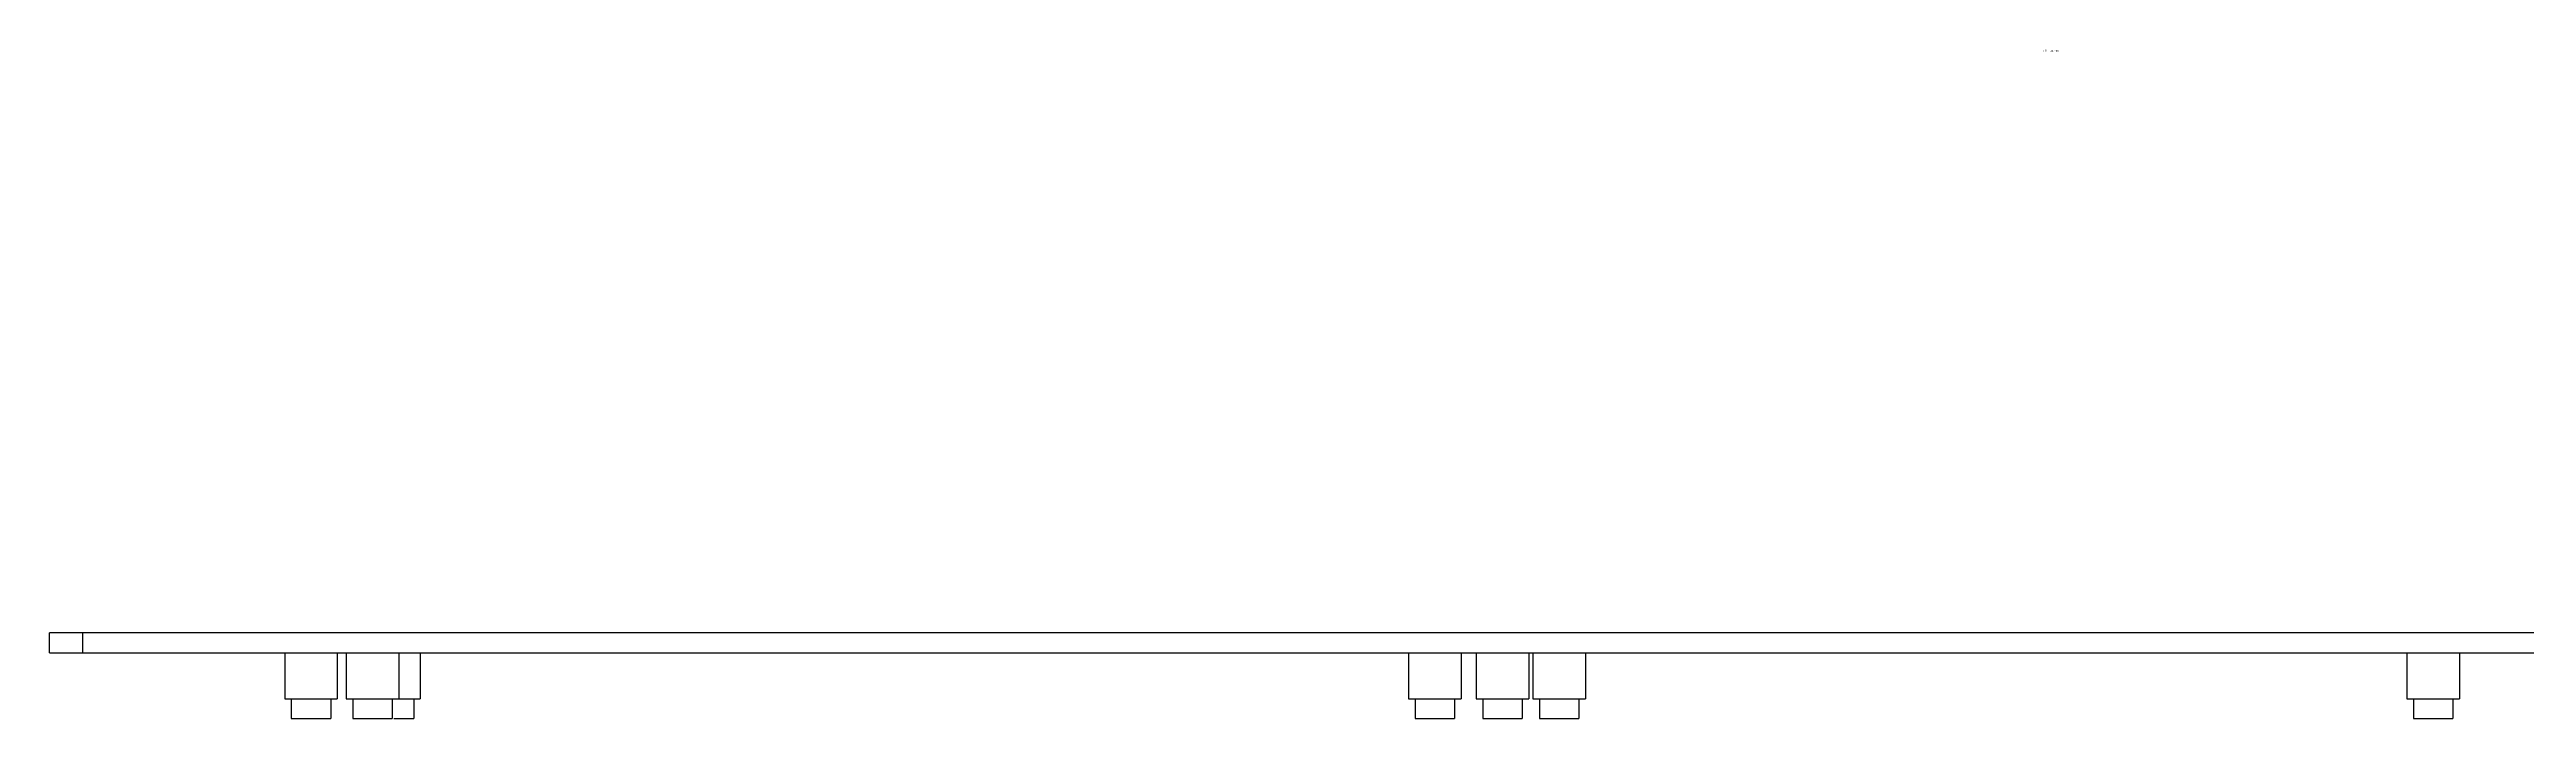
# Model space of a CAD drawing. Header units: inches. Extents: x -7 to 781, y -106 to 681.
# Drawn here: x 187.7 to 376.2, y 238.9 to 289.7 of the extents above; entities that cross this region are included whole.
import ezdxf
from ezdxf.enums import TextEntityAlignment as Align

# ---------------------------------------------------------------- set-up
doc = ezdxf.new("R2010")
doc.units = ezdxf.units.IN
doc.header["$LTSCALE"] = 51.326917
doc.header["$MEASUREMENT"] = 0
doc.layers.get('0').update_dxf_attribs({"linetype": 'CONTINUOUS'})
doc.styles.get("Standard").update_dxf_attribs({"font": 'txt', "width": 0.8})

msp = doc.modelspace()

# ---------------------------------------------------------------- linework, layer by layer
at = {"color": 7, "linetype": 'Continuous'}
for p, q in [((187.651, 243.876), (187.651, 245.376)), ((493.451, 245.376), (187.651, 245.376)), ((190.151, 245.376), (190.151, 243.876)), ((187.651, 243.876), (493.451, 243.876)), ((205.551, 243.876), (205.551, 240.376)), ((209.551, 243.876), (209.551, 240.376)), ((210.231, 243.876), (210.231, 240.376)), ((214.231, 243.876), (214.231, 240.376)), ((215.866, 243.876), (215.866, 240.376)), ((291.081, 243.876), (291.081, 240.376)), ((295.081, 243.876), (295.081, 240.376)), ((296.231, 243.876), (296.231, 240.376)), ((300.231, 243.876), (300.231, 240.376)), ((300.551, 243.876), (300.551, 240.376)), ((304.551, 243.876), (304.551, 240.376)), ((367.081, 243.876), (367.081, 240.376)), ((371.081, 243.876), (371.081, 240.376)), ((205.551, 240.376), (209.551, 240.376)), ((206.051, 240.376), (206.051, 238.876)), ((209.051, 240.376), (209.051, 238.876)), ((210.231, 240.376), (215.866, 240.376)), ((210.731, 240.376), (210.731, 238.876)), ((213.731, 240.376), (213.731, 238.876)), ((215.366, 240.376), (215.366, 238.876)), ((291.081, 240.376), (295.081, 240.376)), ((291.581, 240.376), (291.581, 238.876)), ((294.581, 240.376), (294.581, 238.876)), ((296.231, 240.376), (300.231, 240.376)), ((296.731, 240.376), (296.731, 238.876)), ((299.731, 240.376), (299.731, 238.876)), ((300.551, 240.376), (304.551, 240.376)), ((301.051, 240.376), (301.051, 238.876)), ((304.051, 240.376), (304.051, 238.876)), ((367.081, 240.376), (371.081, 240.376)), ((367.581, 240.376), (367.581, 238.876)), ((370.581, 240.376), (370.581, 238.876)), ((206.051, 238.876), (209.051, 238.876)), ((210.731, 238.876), (213.731, 238.876)), ((213.86, 238.876), (215.366, 238.876)), ((291.581, 238.876), (294.581, 238.876)), ((296.731, 238.876), (299.731, 238.876)), ((301.051, 238.876), (304.051, 238.876)), ((367.581, 238.876), (370.581, 238.876))]:
    msp.add_line(p, q, dxfattribs=at)

# ---------------------------------------------------------------- texts
at = {"color": 2, "linetype": 'Continuous', "width": 0.8}
for s, p in [('比例 ', (339.801, 289.562)), ('25.400', (340.551, 289.562))]:
    msp.add_text(s, height=0.1562, dxfattribs=at).set_placement(p, align=Align.RIGHT)

doc.saveas('drawing.dxf')
